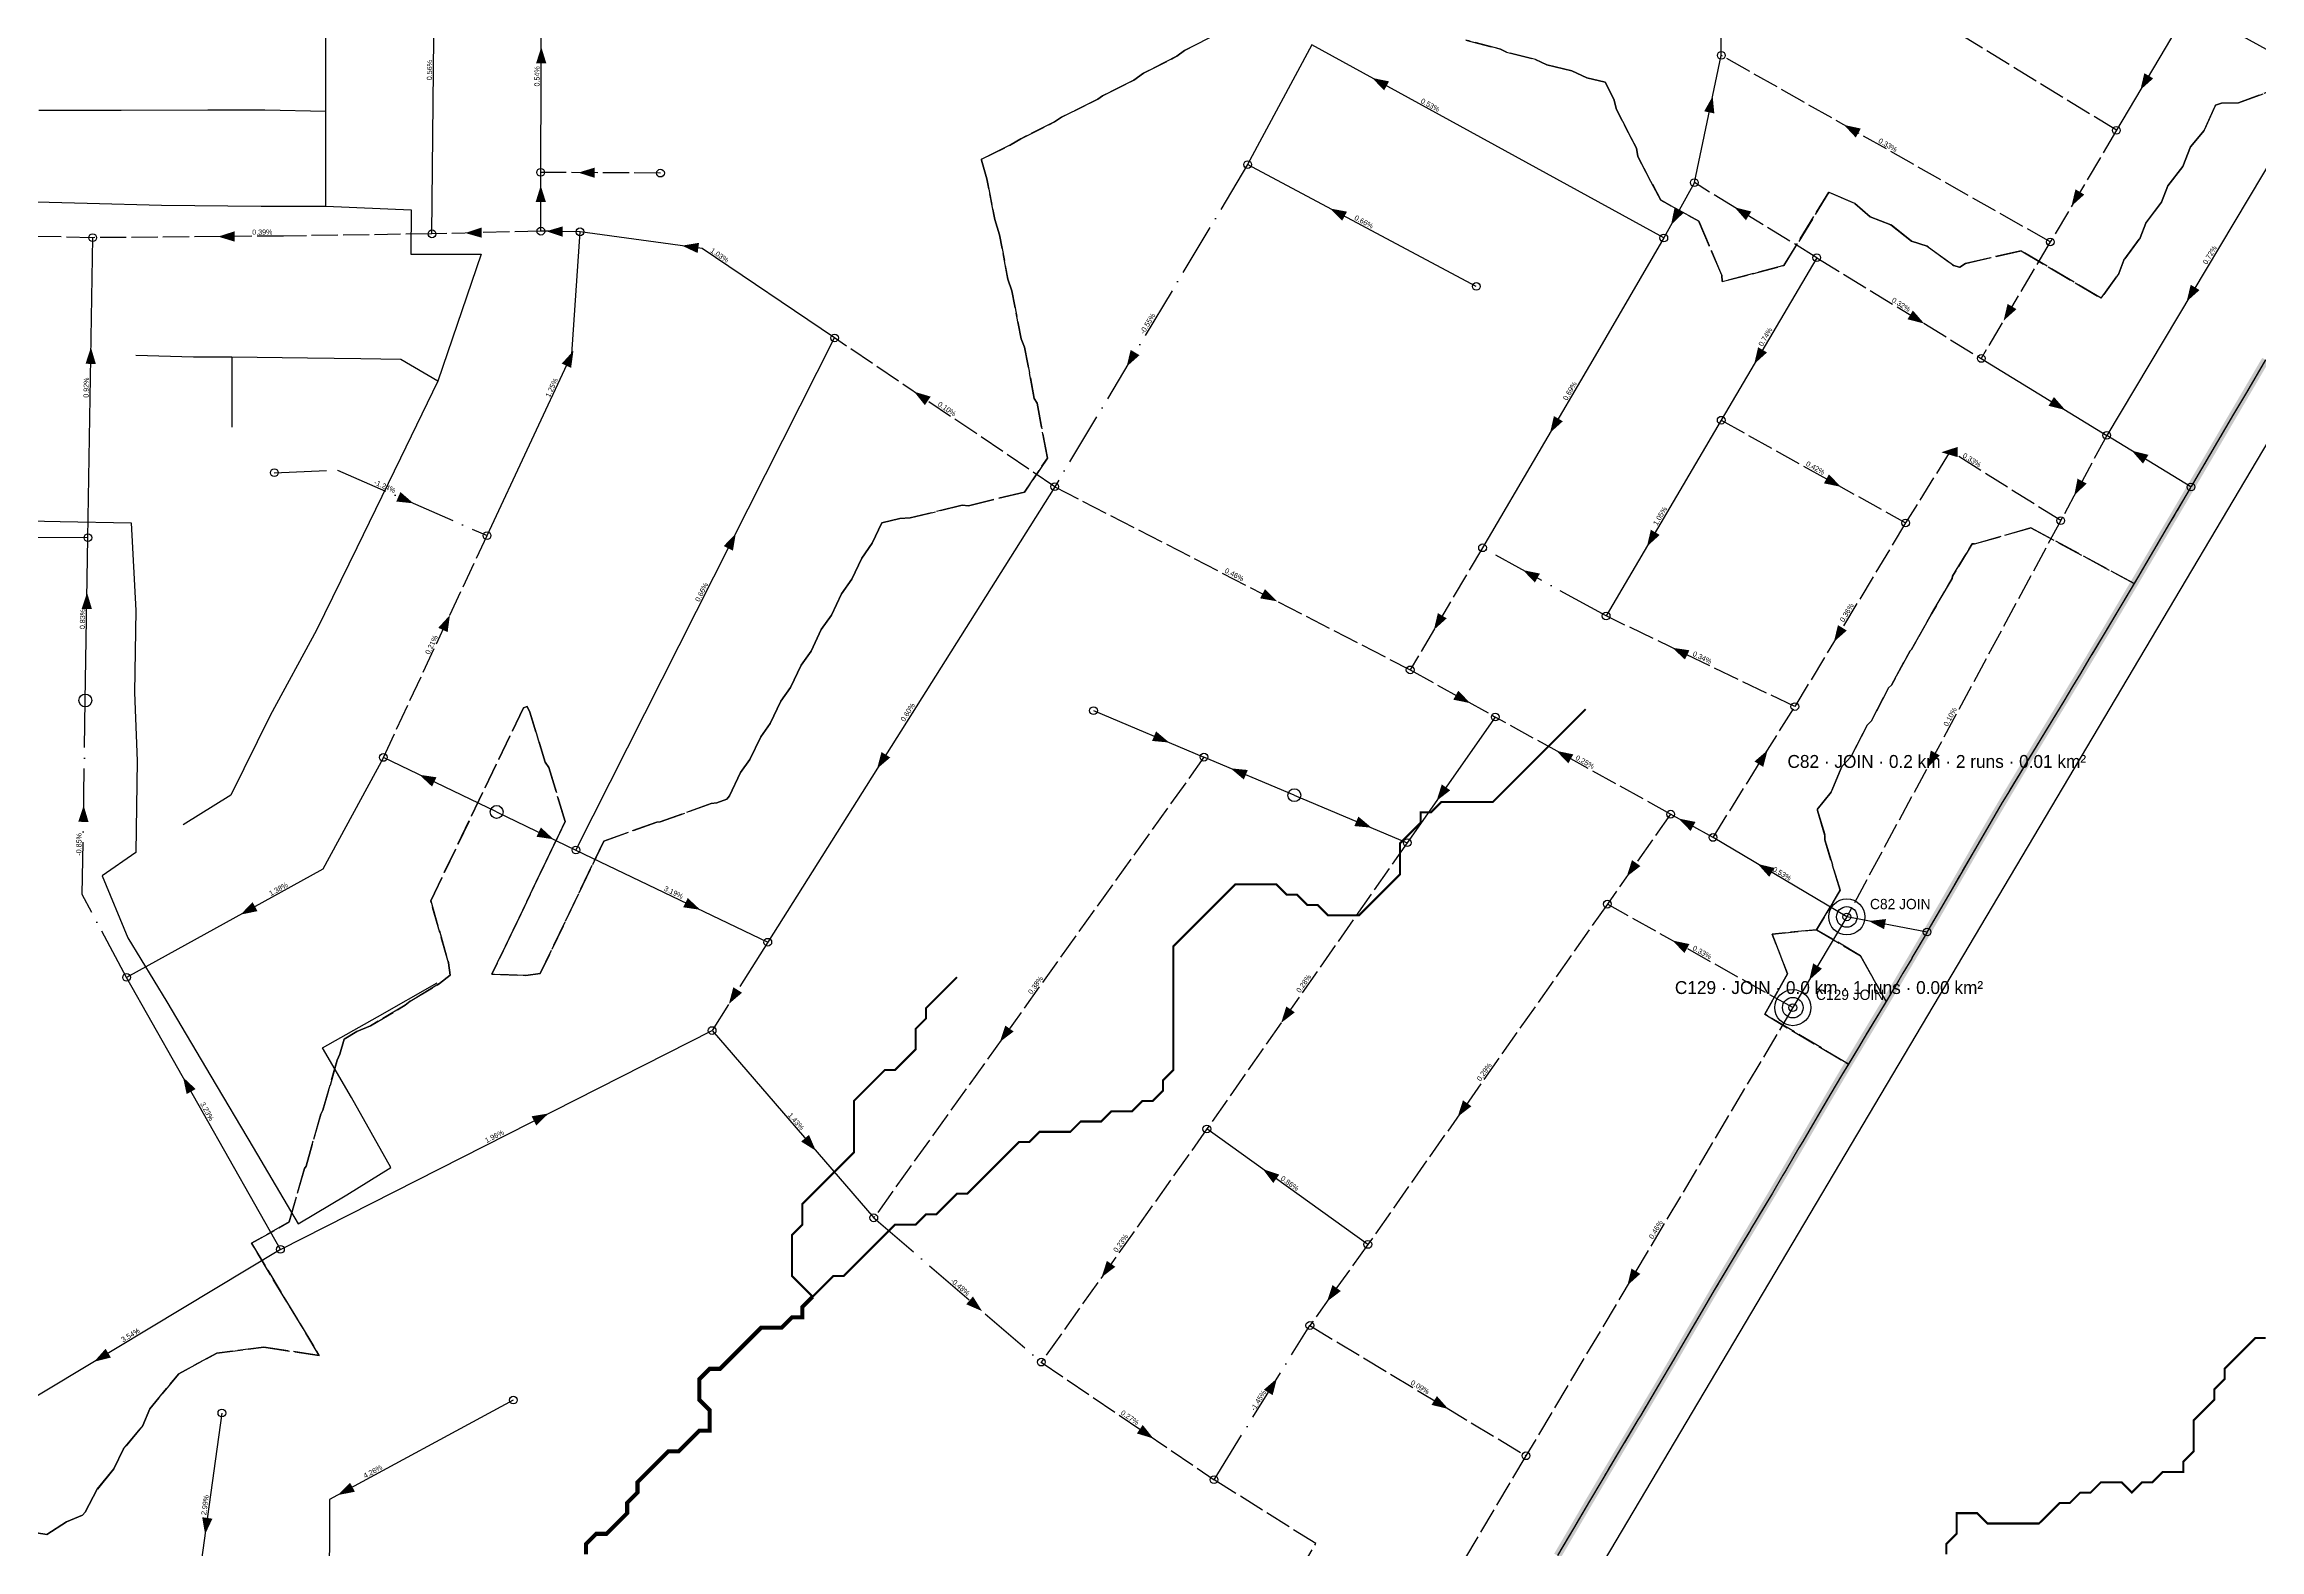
# Model space of a CAD drawing. Header units: metres. Extents: x 442821 to 452274, y 2561971 to 2571293.
# Drawn here: x 446773 to 447633, y 2566266 to 2566850 of the extents above; entities that cross this region are included whole.
import ezdxf
from ezdxf.enums import TextEntityAlignment as Align

# ---------------------------------------------------------------- set-up
doc = ezdxf.new("R2010")
doc.units = ezdxf.units.M
doc.header["$LTSCALE"] = 8
doc.linetypes.add('DASHDOT', pattern=[3.556, 2.54, -0.508, 0, -0.508])
doc.linetypes.add('DASHED', pattern=[1.524, 1.27, -0.254])
for name, color, linetype in [('A_ARROWS', 7, 'Continuous'), ('A_BUILT_2006', 252, 'Continuous'), ('A_CATCH_LABEL', 7, 'Continuous'), ('A_CATCHMENTS', 7, 'Continuous'), ('A_ENVELOPE', 3, 'Continuous'), ('A_GRADIENT', 8, 'Continuous'), ('A_JUNCTIONS', 8, 'Continuous'), ('A_MAIN_PIPE', 5, 'Continuous'), ('A_OUTLET_LABEL', 7, 'Continuous'), ('A_OUTLETS', 7, 'Continuous'), ('A_RUNS', 7, 'Continuous'), ('A_STREAMS', 5, 'Continuous')]:
    doc.layers.add(name, color=color, linetype=linetype)

msp = doc.modelspace()

# ---------------------------------------------------------------- linework, layer by layer
at = {"layer": 'A_ARROWS', "color": 2}
for points in [[(446966.14, 2566849.32), (446968.11, 2566842.91), (446964.11, 2566842.93)], [(447586.87, 2566832.61), (447588.42, 2566839.13), (447591.85, 2566837.09)], [(447420.85, 2566830.17), (447421.49, 2566823.5), (447417.57, 2566824.33)], [(447471.81, 2566819.03), (447478.36, 2566817.62), (447476.39, 2566814.14)], [(446980.51, 2566800.52), (446986.92, 2566802.48), (446986.9, 2566798.48)], [(446965.92, 2566795.48), (446967.94, 2566789.09), (446963.94, 2566789.08)], [(447560.13, 2566787.5), (447561.67, 2566794.03), (447565.11, 2566791.99)], [(447429.34, 2566787.06), (447435.84, 2566785.42), (447433.75, 2566782.01)], [(446840.69, 2566775.67), (446847.07, 2566777.73), (446847.1, 2566773.73)], [(446936.62, 2566777.07), (446942.97, 2566779.22), (446943.06, 2566775.22)], [(446968.05, 2566777.75), (446974.48, 2566779.64), (446974.42, 2566775.64)], [(447020.76, 2566772.15), (447027.37, 2566773.27), (447026.83, 2566769.3)], [(446791.32, 2566732.67), (446793.22, 2566726.24), (446789.22, 2566726.3)], [(446978.62, 2566731.36), (446977.72, 2566724.71), (446974.1, 2566726.4)], [(447110.86, 2566715.47), (447117.28, 2566713.55), (447115.04, 2566710.23)], [(446916.53, 2566672.11), (446909.86, 2566672.84), (446911.47, 2566676.51)], [(447041.64, 2566660.38), (447040.54, 2566653.77), (447036.97, 2566655.57)], [(446789.81, 2566637.5), (446791.71, 2566631.07), (446787.71, 2566631.14)], [(446930.68, 2566628.76), (446929.78, 2566622.12), (446926.15, 2566623.81)], [(447504.24, 2566569.57), (447505.52, 2566576.15), (447509.04, 2566574.25)], [(446918.82, 2566566.74), (446925.45, 2566565.77), (446923.72, 2566562.16)], [(446788.49, 2566554.86), (446790.39, 2566548.43), (446786.39, 2566548.49)], [(446849.41, 2566512.46), (446854.05, 2566517.3), (446855.98, 2566513.8)], [(447481.46, 2566509.95), (447488.12, 2566510.73), (447487.38, 2566506.8)], [(446827.07, 2566449.32), (446831.96, 2566444.74), (446828.48, 2566442.77)], [(446792.56, 2566338.89), (446797.01, 2566343.91), (446799.07, 2566340.48)]]:
    msp.add_solid(points, dxfattribs=at)
at = {"layer": 'A_ARROWS', "color": 1}
for points in [[(447288.66, 2566837.27), (447295.23, 2566835.95), (447293.31, 2566832.44)], [(447272.31, 2566786.6), (447278.9, 2566785.36), (447277.02, 2566781.83)], [(447404.69, 2566780.23), (447406.03, 2566786.8), (447409.53, 2566784.86)], [(447604.84, 2566750.45), (447606.41, 2566756.97), (447609.84, 2566754.92)], [(447502.97, 2566741.93), (447496.47, 2566743.57), (447498.56, 2566746.98)], [(447533.78, 2566743.03), (447535.33, 2566749.55), (447538.77, 2566747.51)], [(447193.35, 2566725.17), (447194.92, 2566731.69), (447198.36, 2566729.63)], [(447436.97, 2566726.19), (447438.49, 2566732.72), (447441.94, 2566730.69)], [(447557.74, 2566708.36), (447551.24, 2566710), (447553.33, 2566713.41)], [(447357.72, 2566699.48), (447359.23, 2566706.01), (447362.68, 2566703.98)], [(447509.58, 2566691.94), (447515.96, 2566694.03), (447516.01, 2566690.03)], [(447583.49, 2566692.59), (447589.99, 2566690.95), (447587.9, 2566687.54)], [(447470.61, 2566678.53), (447464.05, 2566679.89), (447465.99, 2566683.39)], [(447561.2, 2566675.13), (447562.48, 2566681.71), (447566, 2566679.81)], [(447395.33, 2566655.34), (447396.85, 2566661.87), (447400.29, 2566659.84)], [(447347.21, 2566646.2), (447353.78, 2566644.86), (447351.84, 2566641.36)], [(447251.79, 2566634.08), (447245.19, 2566635.23), (447247.02, 2566638.79)], [(447312.63, 2566622.98), (447314.17, 2566629.51), (447317.61, 2566627.47)], [(447467.89, 2566618.31), (447469.48, 2566624.83), (447472.91, 2566622.76)], [(447405.19, 2566616.05), (447411.82, 2566615.08), (447410.09, 2566611.47)], [(447326.74, 2566594.55), (447320.17, 2566595.9), (447322.11, 2566599.4)], [(447209.92, 2566579.25), (447203.24, 2566579.89), (447204.79, 2566583.58)], [(447096.48, 2566569.09), (447098.2, 2566575.57), (447101.59, 2566573.44)], [(447360.19, 2566576.02), (447366.76, 2566574.66), (447364.82, 2566571.17)], [(447442.17, 2566576.28), (447440.47, 2566569.8), (447437.08, 2566571.92)], [(447233.72, 2566569.23), (447240.4, 2566568.59), (447238.85, 2566564.9)], [(447313.66, 2566556.61), (447315.69, 2566563), (447318.97, 2566560.7)], [(447288.44, 2566546.19), (447281.77, 2566546.83), (447283.32, 2566550.52)], [(447407.61, 2566549.76), (447414.19, 2566548.43), (447412.26, 2566544.92)], [(446970.89, 2566541.71), (446964.26, 2566542.68), (446965.99, 2566546.28)], [(447387.49, 2566527.21), (447389.53, 2566533.6), (447392.81, 2566531.3)], [(447438.33, 2566532.11), (447444.86, 2566530.56), (447442.81, 2566527.12)], [(447027.88, 2566514.32), (447021.25, 2566515.29), (447022.98, 2566518.89)], [(447405.27, 2566502.39), (447411.83, 2566501.01), (447409.88, 2566497.52)], [(447038.96, 2566477.77), (447040.68, 2566484.25), (447044.06, 2566482.12)], [(447253.32, 2566470.4), (447255.35, 2566476.79), (447258.63, 2566474.5)], [(447144.15, 2566463.03), (447146.25, 2566469.39), (447149.5, 2566467.06)], [(447321.87, 2566433.97), (447323.92, 2566440.35), (447327.19, 2566438.05)], [(446968.99, 2566435.26), (446964.19, 2566430.59), (446962.38, 2566434.15)], [(447072.72, 2566420.79), (447067.02, 2566424.33), (447070.05, 2566426.94)], [(447246.24, 2566413.62), (447252.61, 2566411.51), (447250.28, 2566408.26)], [(447183.62, 2566371.65), (447185.7, 2566378.03), (447188.96, 2566375.71)], [(447271.16, 2566362.26), (447273.25, 2566368.63), (447276.51, 2566366.3)], [(447387.77, 2566368.5), (447389.32, 2566375.03), (447392.76, 2566372.98)], [(447137.25, 2566358.51), (447131.1, 2566361.17), (447133.71, 2566364.2)], [(447251.71, 2566332.38), (447250.04, 2566325.89), (447246.64, 2566328)], [(447318.25, 2566320.52), (447311.73, 2566322.11), (447313.8, 2566325.53)], [(447203.77, 2566309.06), (447197.35, 2566311.01), (447199.6, 2566314.32)], [(446887.22, 2566287.11), (446891.89, 2566291.91), (446893.8, 2566288.4)], [(446835.63, 2566271.86), (446834.52, 2566278.48), (446838.49, 2566277.93)]]:
    msp.add_solid(points, dxfattribs=at)
at = {"layer": 'A_ARROWS', "color": 3}
msp.add_solid([(447458.3, 2566486.98), (447459.86, 2566493.5), (447463.3, 2566491.46)], dxfattribs=at)
at = {"layer": 'A_BUILT_2006', "color": 252}
for points in [[(446551.38, 2564695.06), (447061.57, 2565726.9), (448013.44, 2567331.59), (448231.64, 2567243.66), (448332.26, 2567295.53), (448412.16, 2567436.64), (448449.86, 2567533.08), (448423.25, 2567661.27), (448638.89, 2567714.37), (448758.53, 2567734.52), (448909.88, 2567734.52), (449242.47, 2567681.75)], [(446882.47, 2566848.24), (446882.47, 2566869.51)], [(446882.48, 2566824.2), (446882.47, 2566848.24)], [(446803.06, 2566824.63), (446771.11, 2566824.7)], [(446836.74, 2566824.76), (446803.06, 2566824.63)], [(446858.79, 2566824.76), (446836.74, 2566824.76)], [(446882.48, 2566824.2), (446858.79, 2566824.76)], [(446882.47, 2566787.43), (446882.48, 2566824.2)], [(446750.22, 2566789.74), (446789.81, 2566788.7)], [(446789.81, 2566788.7), (446818.65, 2566787.89)], [(446818.65, 2566787.89), (446857.42, 2566787.43)], [(446857.42, 2566787.43), (446882.47, 2566787.43)], [(446882.47, 2566787.43), (446915.63, 2566786.09)], [(446915.63, 2566786.09), (446915.5, 2566768.89)], [(446915.5, 2566768.89), (446942.78, 2566768.81)], [(446942.78, 2566768.81), (446926.01, 2566719.59)], [(446831.09, 2566728.89), (446808.69, 2566729.55)], [(446846.04, 2566728.9), (446831.09, 2566728.89)], [(446846.04, 2566728.9), (446845.97, 2566701.7)], [(446875.38, 2566728.49), (446846.04, 2566728.9)], [(446896.08, 2566728.16), (446875.38, 2566728.49)], [(446911.6, 2566727.91), (446896.08, 2566728.16)], [(446926.01, 2566719.59), (446911.6, 2566727.91)], [(446926.01, 2566719.59), (446911.44, 2566689.72)], [(446911.44, 2566689.72), (446894.54, 2566654.9)], [(446748.56, 2566665.74), (446779.33, 2566665.13)], [(446779.33, 2566665.13), (446806.89, 2566664.59)], [(446806.89, 2566664.59), (446808.75, 2566630.57)], [(446894.54, 2566654.9), (446878.84, 2566622.89)], [(446808.75, 2566630.57), (446808.29, 2566598.72)], [(446878.84, 2566622.89), (446860.94, 2566589.79)], [(446808.29, 2566598.72), (446809.25, 2566572.17)], [(446860.94, 2566589.79), (446845.64, 2566558.82)], [(446809.25, 2566572.17), (446808.72, 2566536.54)], [(446845.64, 2566558.82), (446827.18, 2566547.25)], [(446808.72, 2566536.54), (446795.72, 2566527.57)], [(446795.72, 2566527.57), (446805.6, 2566503.47)], [(446805.6, 2566503.47), (446820.83, 2566478.61)], [(446902.56, 2566472.8), (446925.78, 2566486)], [(446820.83, 2566478.61), (446837.89, 2566449.76)], [(446881.25, 2566460.68), (446902.56, 2566472.8)], [(446892.47, 2566441.44), (446881.25, 2566460.68)], [(446837.89, 2566449.76), (446854.33, 2566421.98)], [(446907.76, 2566414.24), (446892.47, 2566441.44)], [(446854.33, 2566421.98), (446871.81, 2566392.43)], [(446890.65, 2566403.62), (446907.76, 2566414.24)], [(446871.81, 2566392.43), (446890.65, 2566403.62)]]:
    msp.add_lwpolyline(points, dxfattribs=at)
at = {"layer": 'A_CATCHMENTS', "color": 2, "linetype": 'DASHED'}
for points in [[(447229.57, 2566854.92), (447215.84, 2566847.95), (447212.86, 2566845.68), (447199.92, 2566839.11), (447196.14, 2566836.44), (447184, 2566830.28), (447182.17, 2566829.04), (447168.12, 2566821.99), (447165.36, 2566820.22), (447152.23, 2566813.7), (447148.55, 2566811.41), (447136.98, 2566805.7), (447137.04, 2566805.4), (447139.15, 2566798.16), (447142.15, 2566782.26), (447144, 2566776.38), (447147.27, 2566759.13), (447148.86, 2566754.59), (447152.38, 2566735.99), (447153.72, 2566732.8), (447157.49, 2566712.86), (447158.58, 2566711.01), (447162.61, 2566689.72), (447153.67, 2566676.5), (447131.94, 2566671.19), (447129.46, 2566671.38), (447109.29, 2566666.45), (447105.26, 2566666.27), (447098.32, 2566664.57), (447094.61, 2566656.7), (447090.53, 2566650.82), (447086.68, 2566642.69), (447082.68, 2566636.96), (447078.76, 2566628.68), (447074.84, 2566623.1), (447070.84, 2566614.67), (447066.99, 2566609.24), (447062.92, 2566600.66), (447059.15, 2566595.38), (447054.99, 2566586.65), (447051.3, 2566581.52), (447047.07, 2566572.64), (447043.46, 2566567.66), (447039.15, 2566558.63), (447038.17, 2566557.3), (447034.25, 2566555.88), (447032.1, 2566555.57), (447012.34, 2566548.43), (447010.99, 2566548.4), (446990.42, 2566540.97), (446965.71, 2566489.54), (446960.15, 2566488.87), (446946.94, 2566489.27), (446975.42, 2566548.54), (446969.09, 2566569.56), (446967.59, 2566571.68), (446961.74, 2566591.1), (446960.6, 2566593.24), (446959.21, 2566592.72), (446923.22, 2566517.84), (446930.14, 2566493.75), (446930.82, 2566488.94), (446926.66, 2566485.68), (446915.25, 2566478.8), (446913.35, 2566477.32), (446899.85, 2566469.33), (446894.57, 2566467.05), (446889.61, 2566464.14), (446887.92, 2566458.22), (446886.92, 2566455.94), (446881.37, 2566436.52), (446880.56, 2566434.92), (446874.82, 2566414.82), (446874.21, 2566413.9), (446868.27, 2566393.12), (446853.67, 2566384.86), (446879.95, 2566341.27), (446858.4, 2566344.56), (446840.24, 2566342.21), (446825.48, 2566334.23), (446814.13, 2566320.6), (446811.42, 2566314.06), (446803.97, 2566304.99), (446800.23, 2566297.29), (446793.8, 2566289.39), (446789.06, 2566280.52), (446788.1, 2566279.34), (446781.86, 2566276.73), (446774.16, 2566271.79), (446770.17, 2566272.5)], [(447644.36, 2566834.8), (447624.98, 2566827.6), (447618.43, 2566827.54), (447616.08, 2566826.67), (447615.91, 2566826.48), (447611.6, 2566816.81), (447606.39, 2566810.59), (447603.35, 2566802.95), (447597.51, 2566795.37), (447595.09, 2566789.1), (447588.94, 2566780.94), (447586.83, 2566775.26), (447580.39, 2566766.5), (447578.56, 2566761.41), (447571.62, 2566751.75), (447540.56, 2566770.15), (447519.04, 2566765.26), (447516.79, 2566763.85), (447516.69, 2566763.83), (447514.31, 2566764.5), (447504.07, 2566771.93), (447498.09, 2566773.87), (447490.07, 2566780.31), (447481.94, 2566783.34), (447476.01, 2566788.59), (447465.92, 2566792.88), (447448.46, 2566764.4), (447424.49, 2566758.23), (447424.38, 2566760.65), (447415.47, 2566781.64), (447400.75, 2566789.78), (447391.76, 2566806.75), (447391.28, 2566809.98), (447383.49, 2566825.02), (447382.46, 2566829.05), (447379.1, 2566835.6), (447371.94, 2566837.32), (447366.17, 2566840), (447356.41, 2566842.38), (447352.06, 2566844.49), (447340.81, 2566847.3), (447338.52, 2566848.48), (447325.06, 2566851.94)]]:
    msp.add_lwpolyline(points, dxfattribs=at)
at = {"layer": 'A_CATCHMENTS', "color": 1, "linetype": 'DASHED'}
for points in [[(446770.17, 2566272.5), (446774.16, 2566271.79), (446781.86, 2566276.73), (446788.1, 2566279.34), (446789.06, 2566280.52), (446793.8, 2566289.39), (446800.23, 2566297.29), (446803.97, 2566304.99), (446811.42, 2566314.06), (446814.13, 2566320.6), (446825.48, 2566334.23), (446840.24, 2566342.21), (446858.4, 2566344.56), (446879.95, 2566341.27), (446853.67, 2566384.86), (446868.27, 2566393.12), (446874.21, 2566413.9), (446874.82, 2566414.82), (446880.56, 2566434.92), (446881.37, 2566436.52), (446886.92, 2566455.94), (446887.92, 2566458.22), (446889.61, 2566464.14), (446894.57, 2566467.05), (446899.85, 2566469.33), (446913.35, 2566477.32), (446915.25, 2566478.8), (446926.66, 2566485.68), (446930.82, 2566488.94), (446930.14, 2566493.75), (446923.22, 2566517.84), (446959.21, 2566592.72), (446960.6, 2566593.24), (446961.74, 2566591.1), (446967.59, 2566571.68), (446969.09, 2566569.56), (446975.42, 2566548.54), (446946.94, 2566489.27), (446960.15, 2566488.87), (446965.71, 2566489.54), (446990.42, 2566540.97), (447010.99, 2566548.4), (447012.34, 2566548.43), (447032.1, 2566555.57), (447034.25, 2566555.88), (447038.17, 2566557.3), (447039.15, 2566558.63), (447043.46, 2566567.66), (447047.07, 2566572.64), (447051.3, 2566581.52), (447054.99, 2566586.65), (447059.15, 2566595.38), (447062.92, 2566600.66), (447066.99, 2566609.24), (447070.84, 2566614.67), (447074.84, 2566623.1), (447078.76, 2566628.68), (447082.68, 2566636.96), (447086.68, 2566642.69), (447090.53, 2566650.82), (447094.61, 2566656.7), (447098.32, 2566664.57), (447105.26, 2566666.27), (447109.29, 2566666.45), (447129.46, 2566671.38), (447131.94, 2566671.19), (447153.67, 2566676.5), (447162.61, 2566689.72), (447158.58, 2566711.01), (447157.49, 2566712.86), (447153.72, 2566732.8), (447152.38, 2566735.99), (447148.86, 2566754.59), (447147.27, 2566759.13), (447144, 2566776.38), (447142.15, 2566782.26), (447139.15, 2566798.16), (447137.04, 2566805.4), (447136.98, 2566805.7), (447148.55, 2566811.41), (447152.23, 2566813.7), (447165.36, 2566820.22), (447168.12, 2566821.99), (447182.17, 2566829.04), (447184, 2566830.28), (447196.14, 2566836.44), (447199.92, 2566839.11), (447212.86, 2566845.68), (447215.84, 2566847.95), (447229.57, 2566854.92)], [(447325.06, 2566851.94), (447338.52, 2566848.48), (447340.81, 2566847.3), (447352.06, 2566844.49), (447356.41, 2566842.38), (447366.17, 2566840), (447371.94, 2566837.32), (447379.1, 2566835.6), (447382.46, 2566829.05), (447383.49, 2566825.02), (447391.28, 2566809.98), (447391.76, 2566806.75), (447400.75, 2566789.78), (447415.47, 2566781.64), (447424.38, 2566760.65), (447424.49, 2566758.23), (447448.46, 2566764.4), (447465.92, 2566792.88), (447476.01, 2566788.59), (447481.94, 2566783.34), (447490.07, 2566780.31), (447498.09, 2566773.87), (447504.07, 2566771.93), (447514.31, 2566764.5), (447516.69, 2566763.83), (447516.79, 2566763.85), (447519.04, 2566765.26), (447540.56, 2566770.15), (447571.62, 2566751.75), (447578.56, 2566761.41), (447580.39, 2566766.5), (447586.83, 2566775.26), (447588.94, 2566780.94), (447595.09, 2566789.1), (447597.51, 2566795.37), (447603.35, 2566802.95), (447606.39, 2566810.59), (447611.6, 2566816.81), (447615.91, 2566826.48), (447616.08, 2566826.67), (447618.43, 2566827.54), (447624.98, 2566827.6), (447644.36, 2566834.8)], [(447635.47, 2566727.85), (447628.05, 2566715.17), (447623.08, 2566706.69), (447616.87, 2566696.11), (447610.66, 2566685.53), (447606.61, 2566678.63), (447606.51, 2566678.47), (447606.25, 2566678.03), (447598.23, 2566664.39), (447592, 2566653.81), (447585.76, 2566643.24), (447584.44, 2566641.01), (447544.37, 2566662.63), (447522.55, 2566656.35), (447521.55, 2566656.37), (447514, 2566643.8), (447513.81, 2566643), (447505.83, 2566629.28), (447505.83, 2566629.25), (447498.04, 2566615.39), (447497.49, 2566614.86), (447490.24, 2566601.54), (447489.15, 2566600.44), (447482.44, 2566587.69), (447480.83, 2566586.01), (447474.62, 2566573.85), (447471.05, 2566570), (447466.79, 2566560.01), (447461.38, 2566553.27), (447464.45, 2566543.21), (447464.38, 2566541.5), (447470.34, 2566521.98), (447461.21, 2566506.6), (447443.95, 2566504.9), (447449.87, 2566489.5), (447441.08, 2566473.75), (447473.53, 2566454.43), (447470.83, 2566449.94), (447466.72, 2566443), (447460.53, 2566432.45), (447455.85, 2566424.42), (447454.35, 2566421.86), (447449.35, 2566413.33), (447448.14, 2566411.26), (447444.02, 2566404.3), (447435.58, 2566390.21), (447435.53, 2566390.12), (447429.21, 2566379.63), (447421.43, 2566366.6), (447416.75, 2566358.63), (447410.59, 2566348.05), (447404.41, 2566337.44), (447401.17, 2566331.92), (447392.82, 2566317.91), (447391.84, 2566316.26), (447385.52, 2566305.75), (447378.56, 2566294.09), (447377.76, 2566292.74), (447373.03, 2566284.73), (447366.84, 2566274.17), (447360.62, 2566263.58)]]:
    msp.add_lwpolyline(points, dxfattribs=at)
at = {"layer": 'A_CATCHMENTS', "color": 2, "linetype": 'DASHED'}
msp.add_lwpolyline([(447464.38, 2566541.5), (447464.45, 2566543.21), (447461.38, 2566553.27), (447466.79, 2566560.01), (447471.05, 2566570), (447474.62, 2566573.85), (447480.83, 2566586.01), (447482.44, 2566587.69), (447489.15, 2566600.44), (447490.24, 2566601.54), (447497.49, 2566614.86), (447498.04, 2566615.39), (447505.83, 2566629.25), (447505.83, 2566629.28), (447513.81, 2566643), (447514, 2566643.8), (447521.55, 2566656.37), (447522.55, 2566656.35), (447544.37, 2566662.63), (447584.44, 2566641.01), (447578.94, 2566631.73), (447573.22, 2566622.12), (447566.91, 2566611.58), (447563.62, 2566606.12), (447560.56, 2566601.05), (447557.11, 2566595.34), (447547.81, 2566580.07), (447541.47, 2566569.62), (447535.37, 2566559.47), (447533.29, 2566555.95), (447528.97, 2566548.65), (447522.82, 2566538.1), (447513.77, 2566522.46), (447510.56, 2566516.89), (447504.4, 2566506.26), (447504.08, 2566505.7), (447498.21, 2566495.63), (447498.11, 2566495.47), (447494.72, 2566489.73), (447493.09, 2566486.97), (447488.17, 2566478.76), (447478.17, 2566496.5), (447461.21, 2566506.6), (447470.34, 2566521.98), (447464.38, 2566541.5)], close=True, dxfattribs=at)
at = {"layer": 'A_CATCHMENTS', "color": 3, "linetype": 'DASHED'}
msp.add_lwpolyline([(447441.08, 2566473.75), (447449.87, 2566489.5), (447443.95, 2566504.9), (447461.21, 2566506.6), (447478.17, 2566496.5), (447488.17, 2566478.76), (447485.6, 2566474.47), (447479.25, 2566463.97), (447477.8, 2566461.54), (447473.53, 2566454.43), (447441.08, 2566473.75)], close=True, dxfattribs=at)
at = {"layer": 'A_ENVELOPE', "color": 3}
msp.add_lwpolyline([(447635.47, 2566727.85), (447628.05, 2566715.17), (447623.08, 2566706.69), (447616.87, 2566696.11), (447610.66, 2566685.53), (447606.61, 2566678.63), (447606.51, 2566678.47), (447606.25, 2566678.03), (447598.23, 2566664.39), (447592, 2566653.81), (447585.76, 2566643.24), (447578.94, 2566631.73), (447573.22, 2566622.12), (447566.91, 2566611.58), (447563.62, 2566606.12), (447560.56, 2566601.05), (447557.11, 2566595.34), (447547.81, 2566580.07), (447541.47, 2566569.62), (447535.37, 2566559.47), (447533.29, 2566555.95), (447528.97, 2566548.65), (447522.82, 2566538.1), (447513.77, 2566522.46), (447510.56, 2566516.89), (447504.4, 2566506.26), (447504.08, 2566505.7), (447498.21, 2566495.63), (447498.11, 2566495.47), (447494.72, 2566489.73), (447493.09, 2566486.97), (447485.6, 2566474.47), (447479.25, 2566463.97), (447477.8, 2566461.54), (447470.83, 2566449.94), (447466.72, 2566443), (447460.53, 2566432.45), (447455.85, 2566424.42), (447454.35, 2566421.86), (447449.35, 2566413.33), (447448.14, 2566411.26), (447444.02, 2566404.3), (447435.58, 2566390.21), (447435.53, 2566390.12), (447429.21, 2566379.63), (447421.43, 2566366.6), (447416.75, 2566358.63), (447410.59, 2566348.05), (447404.41, 2566337.44), (447401.17, 2566331.92), (447392.82, 2566317.91), (447391.84, 2566316.26), (447385.52, 2566305.75), (447378.56, 2566294.09), (447377.76, 2566292.74), (447373.03, 2566284.73), (447366.84, 2566274.17), (447360.62, 2566263.58)], dxfattribs=at)
at = {"layer": 'A_JUNCTIONS'}
for centre in [(447424.21, 2566846.03), (447577.56, 2566816.94), (446965.91, 2566800.61), (447012.41, 2566800.32), (447240.34, 2566803.64), (447413.75, 2566796.62), (446792, 2566775.26), (446923.71, 2566776.75), (446965.98, 2566777.79), (446981.17, 2566777.53), (447401.87, 2566775.14), (447551.9, 2566773.62), (447461.25, 2566767.5), (447329.09, 2566756.34), (447079.99, 2566736.34), (447525.1, 2566728.37), (447424.16, 2566704.39), (447573.82, 2566698.51), (446862.49, 2566684.02), (447165.45, 2566678.58), (447606.51, 2566678.47), (446790.15, 2566658.78), (446945.08, 2566659.59), (447495.76, 2566664.53), (447555.96, 2566665.41), (447331.52, 2566654.86), (447379.49, 2566628.39), (447303.43, 2566607.47), (447180.5, 2566591.64), (447452.75, 2566593.21), (447336.45, 2566589.17), (446904.83, 2566573.46), (447223.38, 2566573.58), (447404.54, 2566551.44), (447302.29, 2566540.36), (447421, 2566542.41), (446979.6, 2566537.52), (447379.96, 2566516.51), (447472.93, 2566511.55), (447504.08, 2566505.7), (447054.06, 2566501.74), (446805.15, 2566488.08), (447451.96, 2566476.33), (447032.45, 2566467.44), (447224.5, 2566429.22), (447095.21, 2566394.74), (447286.99, 2566384.39), (446864.89, 2566382.49), (447264.48, 2566352.93), (447160.23, 2566338.71), (446955.28, 2566323.97), (446842.15, 2566318.96), (447348.38, 2566302.35), (447227.28, 2566293.06)]:
    msp.add_circle(centre, 1.5, dxfattribs=at)
at = {"layer": 'A_JUNCTIONS', "color": 30}
for centre in [(446789.14, 2566595.58), (447258.45, 2566558.82), (446948.81, 2566552.32)]:
    msp.add_circle(centre, 2.5, dxfattribs=at)
at = {"layer": 'A_MAIN_PIPE', "color": 5, "const_width": 3}
msp.add_lwpolyline([(447635.47, 2566727.85), (447628.05, 2566715.17), (447623.08, 2566706.69), (447616.87, 2566696.11), (447610.66, 2566685.53), (447606.61, 2566678.63), (447606.25, 2566678.03), (447598.23, 2566664.39), (447592, 2566653.81), (447585.76, 2566643.24), (447578.94, 2566631.73), (447573.22, 2566622.12), (447566.91, 2566611.58), (447563.62, 2566606.12), (447560.56, 2566601.05), (447557.11, 2566595.34), (447547.81, 2566580.07), (447541.47, 2566569.62), (447535.37, 2566559.47), (447533.29, 2566555.95), (447528.97, 2566548.65), (447522.82, 2566538.1), (447513.77, 2566522.46), (447510.56, 2566516.89), (447504.4, 2566506.26), (447498.21, 2566495.63), (447498.11, 2566495.47), (447494.72, 2566489.73), (447493.09, 2566486.97), (447485.6, 2566474.47), (447479.25, 2566463.97), (447477.8, 2566461.54), (447470.83, 2566449.94), (447466.72, 2566443), (447460.53, 2566432.45), (447455.85, 2566424.42), (447454.35, 2566421.86), (447449.35, 2566413.33), (447448.14, 2566411.26), (447444.02, 2566404.3), (447435.58, 2566390.21), (447435.53, 2566390.12), (447429.21, 2566379.63), (447421.43, 2566366.6), (447416.75, 2566358.63), (447410.59, 2566348.05), (447404.41, 2566337.44), (447401.17, 2566331.92), (447392.82, 2566317.91), (447391.84, 2566316.26), (447385.52, 2566305.75), (447378.56, 2566294.09), (447377.76, 2566292.74), (447373.03, 2566284.73), (447366.84, 2566274.17), (447360.62, 2566263.58)], dxfattribs=at)
at = {"layer": 'A_OUTLETS', "color": 5}
for centre, radius in [((447472.93, 2566511.55), 7), ((447472.93, 2566511.55), 4), ((447451.96, 2566476.33), 7), ((447451.96, 2566476.33), 4)]:
    msp.add_circle(centre, radius, dxfattribs=at)
at = {"layer": 'A_RUNS', "color": 2}
for points in [[(446923.71, 2566776.75), (446924.95, 2566903.86)], [(446965.91, 2566800.61), (446966.26, 2566875.13)], [(447424.21, 2566846.03), (447424.26, 2566871.78)], [(447605.93, 2566864.71), (447577.56, 2566816.94)], [(447656.5, 2566836.94), (447605.93, 2566864.71)], [(447413.75, 2566796.62), (447424.21, 2566846.03)], [(446965.98, 2566777.79), (446965.91, 2566800.61)], [(446790.15, 2566658.78), (446792, 2566775.26)], [(446945.08, 2566659.59), (446978, 2566730.02), (446981.17, 2566777.53)], [(447079.99, 2566736.34), (447028.57, 2566771.09), (446981.17, 2566777.53)], [(446979.6, 2566537.52), (447079.99, 2566736.34)], [(446790.15, 2566658.78), (446682.32, 2566658.95), (446579.03, 2566597.17)], [(446789.14, 2566595.58), (446790.15, 2566658.78)], [(446904.83, 2566573.46), (446881.39, 2566530.08), (446805.15, 2566488.08)], [(446948.81, 2566552.32), (446904.83, 2566573.46)], [(447504.08, 2566505.7), (447472.93, 2566511.55)], [(446864.89, 2566382.49), (446805.15, 2566488.08)], [(446864.89, 2566382.49), (446750.05, 2566313.27)]]:
    msp.add_lwpolyline(points, dxfattribs=at)
at = {"layer": 'A_RUNS', "color": 2, "linetype": 'DASHED'}
for points in [[(447577.56, 2566816.94), (447506.29, 2566860.67), (447531.2, 2566904.03)], [(447551.9, 2566773.62), (447424.21, 2566846.03)], [(447577.56, 2566816.94), (447551.9, 2566773.62)], [(447012.41, 2566800.32), (446965.91, 2566800.61)], [(447461.25, 2566767.5), (447413.75, 2566796.62)], [(446792, 2566775.26), (446682.65, 2566777.73)], [(446923.71, 2566776.75), (446866.01, 2566775.89), (446792, 2566775.26)], [(446965.98, 2566777.79), (446923.71, 2566776.75)], [(446981.17, 2566777.53), (446965.98, 2566777.79)], [(447165.45, 2566678.58), (447079.99, 2566736.34)], [(447555.96, 2566665.41), (447472.93, 2566511.55)], [(446904.83, 2566573.46), (446945.08, 2566659.59)]]:
    msp.add_lwpolyline(points, dxfattribs=at)
at = {"layer": 'A_RUNS', "color": 1}
for points in [[(447401.87, 2566775.14), (447265.26, 2566850.12), (447240.34, 2566803.64)], [(447656.5, 2566836.94), (447573.82, 2566698.51)], [(447329.09, 2566756.34), (447240.34, 2566803.64)], [(447413.75, 2566796.62), (447401.87, 2566775.14)], [(447401.87, 2566775.14), (447375.28, 2566729.39), (447331.52, 2566654.86)], [(447461.25, 2566767.5), (447424.16, 2566704.39)], [(447525.1, 2566728.37), (447573.82, 2566698.51)], [(447424.16, 2566704.39), (447379.49, 2566628.39)], [(447606.51, 2566678.47), (447573.82, 2566698.51)], [(447165.45, 2566678.58), (447054.06, 2566501.74)], [(447180.5, 2566591.64), (447223.38, 2566573.58)], [(447336.45, 2566589.17), (447302.29, 2566540.36)], [(447258.45, 2566558.82), (447223.38, 2566573.58)], [(447258.45, 2566558.82), (447302.29, 2566540.36)], [(446948.81, 2566552.32), (446979.6, 2566537.52)], [(447472.93, 2566511.55), (447421, 2566542.41)], [(446979.6, 2566537.52), (447054.06, 2566501.74)], [(446864.89, 2566382.49), (447032.45, 2566467.44)], [(447032.45, 2566467.44), (447095.21, 2566394.74)], [(447286.99, 2566384.39), (447224.5, 2566429.22)], [(446842.15, 2566318.96), (446832.19, 2566247.07)], [(446955.28, 2566323.97), (446883.94, 2566285.33), (446883.81, 2566244.12)]]:
    msp.add_lwpolyline(points, dxfattribs=at)
at = {"layer": 'A_RUNS', "color": 1, "linetype": 'DASHDOT'}
for points in [[(447240.34, 2566803.64), (447165.45, 2566678.58)], [(447379.49, 2566628.39), (447331.52, 2566654.86)], [(447054.06, 2566501.74), (447032.45, 2566467.44)], [(447095.21, 2566394.74), (447160.23, 2566338.71)], [(447227.28, 2566293.06), (447264.48, 2566352.93)]]:
    msp.add_lwpolyline(points, dxfattribs=at)
at = {"layer": 'A_RUNS', "color": 1, "linetype": 'DASHED'}
for points in [[(447551.9, 2566773.62), (447525.1, 2566728.37)], [(447461.25, 2566767.5), (447525.1, 2566728.37)], [(447424.16, 2566704.39), (447495.76, 2566664.53)], [(447573.82, 2566698.51), (447555.96, 2566665.41)], [(447555.96, 2566665.41), (447513.07, 2566692.32), (447495.76, 2566664.53)], [(447165.45, 2566678.58), (447303.43, 2566607.47)], [(447495.76, 2566664.53), (447452.75, 2566593.21)], [(447331.52, 2566654.86), (447303.43, 2566607.47)], [(447452.75, 2566593.21), (447379.49, 2566628.39)], [(447303.43, 2566607.47), (447336.45, 2566589.17)], [(447421, 2566542.41), (447452.75, 2566593.21)], [(447404.54, 2566551.44), (447336.45, 2566589.17)], [(447223.38, 2566573.58), (447095.21, 2566394.74)], [(447404.54, 2566551.44), (447379.96, 2566516.51)], [(447421, 2566542.41), (447404.54, 2566551.44)], [(447302.29, 2566540.36), (447224.5, 2566429.22)], [(447379.96, 2566516.51), (447286.99, 2566384.39)], [(447451.96, 2566476.33), (447379.96, 2566516.51)], [(447451.96, 2566476.33), (447348.38, 2566302.35)], [(447224.5, 2566429.22), (447160.23, 2566338.71)], [(447286.99, 2566384.39), (447264.48, 2566352.93)], [(447264.48, 2566352.93), (447348.38, 2566302.35)], [(447160.23, 2566338.71), (447227.28, 2566293.06)], [(447348.38, 2566302.35), (447239.85, 2566120.07)], [(447211.46, 2566172.58), (447266.74, 2566268.25), (447227.28, 2566293.06)]]:
    msp.add_lwpolyline(points, dxfattribs=at)
at = {"layer": 'A_RUNS', "color": 2, "linetype": 'DASHDOT'}
for points in [[(446862.49, 2566684.02), (446887.02, 2566685.04), (446945.08, 2566659.59)], [(446805.15, 2566488.08), (446787.94, 2566520.26), (446789.14, 2566595.58)]]:
    msp.add_lwpolyline(points, dxfattribs=at)
at = {"layer": 'A_RUNS', "color": 3}
msp.add_lwpolyline([(447472.93, 2566511.55), (447451.96, 2566476.33)], dxfattribs=at)
at = {"layer": 'A_STREAMS', "color": 5}
for points, const_width in [([(447371.53, 2566592.18), (447367.53, 2566588.18), (447363.53, 2566584.18), (447359.53, 2566580.18), (447355.52, 2566576.18), (447351.52, 2566572.17), (447347.52, 2566568.17), (447343.52, 2566564.17), (447339.52, 2566560.17), (447335.52, 2566556.17), (447331.52, 2566556.17), (447327.52, 2566556.17), (447323.52, 2566556.17), (447319.52, 2566556.17), (447315.52, 2566556.17), (447311.52, 2566552.17), (447307.52, 2566552.17), (447307.52, 2566548.17), (447303.52, 2566544.16), (447299.52, 2566540.16), (447299.52, 2566536.16), (447299.52, 2566532.16), (447299.52, 2566528.16), (447295.52, 2566524.16), (447291.52, 2566520.16), (447287.52, 2566516.15), (447283.51, 2566512.15), (447279.51, 2566512.15), (447275.51, 2566512.15), (447271.51, 2566512.15), (447267.51, 2566516.15), (447263.51, 2566516.15), (447259.51, 2566520.16), (447255.51, 2566520.16), (447251.51, 2566524.16), (447247.51, 2566524.16), (447243.51, 2566524.16), (447239.51, 2566524.16), (447235.51, 2566524.16), (447231.51, 2566520.16), (447227.51, 2566516.15), (447223.51, 2566512.15), (447219.51, 2566508.15), (447215.51, 2566504.15), (447211.5, 2566500.15), (447211.5, 2566496.15), (447211.5, 2566492.15), (447211.5, 2566488.14), (447211.5, 2566484.14), (447211.5, 2566480.14), (447211.5, 2566476.14), (447211.5, 2566472.14), (447211.5, 2566468.14), (447211.5, 2566464.14), (447211.5, 2566460.14), (447211.5, 2566456.13), (447211.5, 2566452.13), (447207.5, 2566448.13), (447207.5, 2566444.13), (447203.5, 2566440.13), (447199.5, 2566440.13), (447195.5, 2566436.13), (447191.5, 2566436.13), (447187.5, 2566436.13), (447183.5, 2566432.13), (447179.5, 2566432.13), (447175.5, 2566432.13), (447171.5, 2566428.12), (447167.5, 2566428.12), (447163.5, 2566428.12), (447159.5, 2566428.12), (447155.5, 2566424.12), (447151.5, 2566424.12), (447147.5, 2566420.12), (447143.5, 2566416.12), (447139.49, 2566412.12), (447135.49, 2566408.12), (447131.49, 2566404.12), (447127.49, 2566404.12), (447123.49, 2566400.11), (447119.49, 2566396.11), (447115.49, 2566396.11), (447111.49, 2566392.11), (447107.49, 2566392.11), (447103.49, 2566392.11), (447099.49, 2566388.11), (447095.49, 2566384.11), (447091.49, 2566380.11), (447087.49, 2566376.11), (447083.49, 2566372.1), (447079.49, 2566372.1), (447075.49, 2566368.1), (447071.49, 2566364.1)], 0.8), ([(447127.49, 2566488.14), (447123.49, 2566484.14), (447119.49, 2566480.14), (447115.49, 2566476.14), (447115.49, 2566472.14), (447111.49, 2566468.14), (447111.49, 2566464.14), (447111.49, 2566460.14), (447107.49, 2566456.13), (447103.49, 2566452.13), (447099.49, 2566452.13), (447095.49, 2566448.13), (447091.49, 2566444.13), (447087.49, 2566440.13), (447087.49, 2566436.13), (447087.49, 2566432.13), (447087.49, 2566428.12), (447087.49, 2566424.12), (447087.49, 2566420.12), (447083.49, 2566416.12), (447079.49, 2566412.12), (447075.49, 2566408.12), (447071.49, 2566404.12), (447067.48, 2566400.11), (447067.48, 2566396.11), (447067.48, 2566392.11), (447063.48, 2566388.11), (447063.48, 2566384.11), (447063.48, 2566380.11), (447063.48, 2566376.11), (447063.48, 2566372.1), (447067.48, 2566368.1), (447071.49, 2566364.1)], 0.8), ([(447071.49, 2566364.1), (447067.48, 2566360.1), (447067.48, 2566356.1), (447063.48, 2566356.1), (447059.48, 2566352.1), (447055.48, 2566352.1), (447051.48, 2566352.1), (447047.48, 2566348.1), (447043.48, 2566344.09), (447039.48, 2566340.09), (447035.48, 2566336.09), (447031.48, 2566336.09), (447027.48, 2566332.09), (447027.48, 2566328.09), (447027.48, 2566324.09), (447031.48, 2566320.09), (447031.48, 2566316.08), (447031.48, 2566312.08), (447027.48, 2566312.08), (447023.48, 2566308.08), (447019.48, 2566304.08), (447015.48, 2566304.08), (447011.48, 2566300.08), (447007.48, 2566296.08), (447003.48, 2566292.08), (447003.48, 2566288.08), (446999.48, 2566284.07), (446999.48, 2566280.07), (446995.48, 2566276.07), (446991.47, 2566272.07), (446987.47, 2566272.07), (446983.47, 2566268.07), (446983.47, 2566264.07)], 1.6), ([(447635.56, 2566348.1), (447631.56, 2566348.1), (447627.56, 2566344.09), (447623.56, 2566340.09), (447619.56, 2566336.09), (447619.56, 2566332.09), (447615.56, 2566328.09), (447615.56, 2566324.09), (447611.56, 2566320.09), (447607.56, 2566316.08), (447607.56, 2566312.08), (447607.56, 2566308.08), (447607.56, 2566304.08), (447603.56, 2566300.08), (447603.56, 2566296.08), (447599.56, 2566296.08), (447595.56, 2566296.08), (447591.56, 2566292.08), (447587.56, 2566292.08), (447583.56, 2566288.08), (447579.56, 2566292.08), (447575.56, 2566292.08), (447571.55, 2566292.08), (447567.55, 2566288.08), (447563.55, 2566288.08), (447559.55, 2566284.07), (447555.55, 2566284.07), (447551.55, 2566280.07), (447547.55, 2566276.07), (447543.55, 2566276.07), (447539.55, 2566276.07), (447535.55, 2566276.07), (447531.55, 2566276.07), (447527.55, 2566276.07), (447523.55, 2566280.07), (447519.55, 2566280.07), (447515.55, 2566280.07), (447515.55, 2566276.07), (447515.55, 2566272.07), (447511.55, 2566268.07), (447511.55, 2566264.07)], 0.8)]:
    msp.add_lwpolyline(points, dxfattribs=dict(at, const_width=const_width))

# ---------------------------------------------------------------- texts
at = {"layer": 'A_CATCH_LABEL', "color": 2}
msp.add_text('C82 · JOIN · 0.2 km · 2 runs · 0.01 km²', height=5, dxfattribs=at).set_placement((447507.85, 2566571.92), align=Align.MIDDLE_CENTER)
at = {"layer": 'A_CATCH_LABEL', "color": 3}
msp.add_text('C129 · JOIN · 0.0 km · 1 runs · 0.00 km²', height=5, dxfattribs=at).set_placement((447466.01, 2566484.13), align=Align.MIDDLE_CENTER)
at = {"layer": 'A_GRADIENT', "color": 2}
for s, rotation, p in [('0.56%', 89.44047, (446924.33, 2566840.31)), ('0.54%', 89.72815, (446966.08, 2566837.87)), ('0.33%', 330.44422, (447488.06, 2566809.82)), ('0.39%', 0.48181, (446857.86, 2566775.82)), ('1.03%', 325.9475, (447034.46, 2566767.11)), ('0.92%', 89.08747, (446791.07, 2566717.02)), ('1.25%', 64.95116, (446971.62, 2566716.37)), ('0.10%', 325.9475, (447122.72, 2566707.46)), ('-1.24%', -23.6649, (446904.81, 2566677.24)), ('0.66%', 63.20973, (447029.8, 2566636.93)), ('0.83%', 89.08747, (446789.64, 2566627.18)), ('0.21%', 64.95116, (446924.96, 2566616.53)), ('0.10%', 61.64778, (447514.45, 2566588.48)), ('-0.85%', 89.08747, (446788.25, 2566539.68)), ('1.38%', 28.85195, (446864.86, 2566520.97)), ('3.23%', 299.50112, (446835.02, 2566435.28)), ('3.54%', 31.08007, (446807.47, 2566347.88))]:
    msp.add_text(s, height=2, rotation=rotation, dxfattribs=at).set_placement(p, align=Align.BOTTOM_CENTER)
at = {"layer": 'A_GRADIENT', "color": 1}
for s, rotation, p in [('0.53%', 331.24235, (447310.45, 2566825.32)), ('0.66%', 331.94431, (447284.72, 2566779.99)), ('0.72%', 59.15158, (447615.16, 2566767.73)), ('0.32%', -31.50366, (447493.18, 2566747.93)), ('-0.55%', 59.08526, (447202.9, 2566741.11)), ('0.74%', 59.55493, (447442.7, 2566735.94)), ('0.69%', 59.58386, (447366.8, 2566714.94)), ('0.42%', -29.10508, (447459.96, 2566684.46)), ('0.33%', 327.89487, (447520.65, 2566687.56)), ('1.05%', 59.55493, (447401.82, 2566666.39)), ('0.46%', -27.26573, (447234.44, 2566643.02)), ('0.36%', 58.90826, (447474.26, 2566628.87)), ('0.34%', 334.35623, (447416.12, 2566610.8)), ('0.60%', 57.79265, (447109.75, 2566590.16)), ('0.25%', 331.01154, (447370.5, 2566570.31)), ('3.19%', -25.66976, (447016.83, 2566519.63)), ('0.53%', 329.27882, (447446.96, 2566526.98)), ('0.33%', 330.83692, (447415.96, 2566496.42)), ('0.38%', 54.37194, (447159.3, 2566484.16)), ('0.28%', 55.01068, (447263.4, 2566484.79)), ('0.29%', 54.86714, (447333.47, 2566450.45)), ('1.96%', 26.88327, (446948.67, 2566424.96)), ('1.43%', -49.19454, (447063.83, 2566431.09)), ('0.86%', 324.34131, (447255.74, 2566406.8)), ('0.46%', 59.23112, (447400.17, 2566389.34)), ('0.23%', 54.62312, (447192.37, 2566383.96)), ('-0.48%', -40.75436, (447127.72, 2566366.72)), ('-1.45%', 58.14806, (447245.88, 2566322.99)), ('0.09%', -31.08593, (447306.43, 2566327.64)), ('0.27%', -34.24754, (447193.76, 2566315.88)), ('4.26%', 28.44328, (446901.49, 2566294.84)), ('2.99%', 82.1111, (446837.17, 2566283.01))]:
    msp.add_text(s, height=2, rotation=rotation, dxfattribs=at).set_placement(p, align=Align.BOTTOM_CENTER)
at = {"layer": 'A_OUTLET_LABEL', "color": 5}
for s, p in [('C82 JOIN', (447481.93, 2566514.55)), ('C129 JOIN', (447460.96, 2566479.33))]:
    msp.add_text(s, height=4, dxfattribs=at).set_placement(p)

doc.saveas('drawing.dxf')
